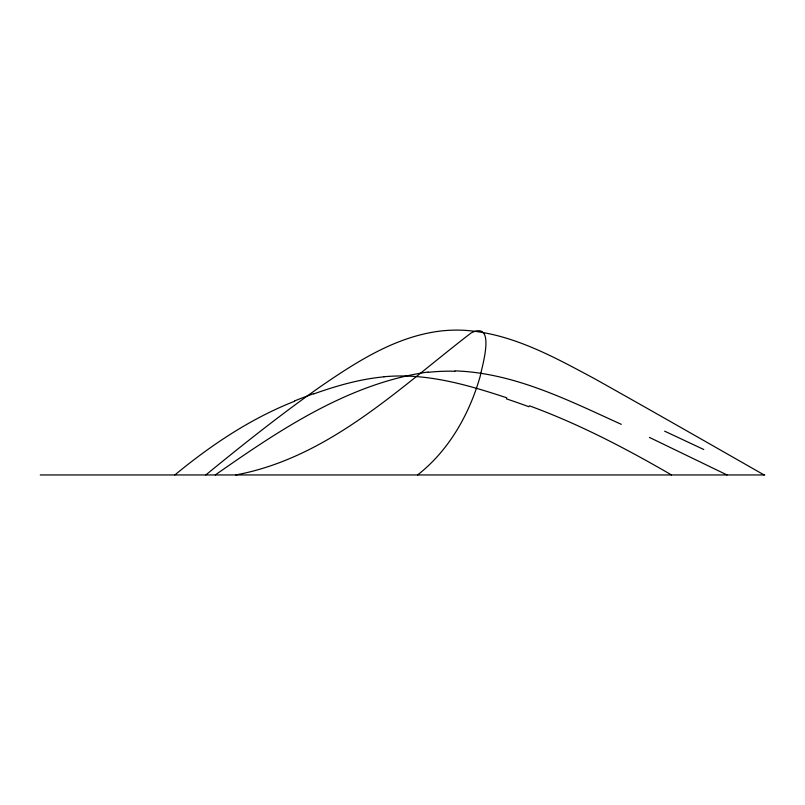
<?xml version="1.0" encoding="UTF-8"?>
<svg xmlns="http://www.w3.org/2000/svg" width="805" height="805" viewBox="0 0 805 805"><rect width="100%" height="100%" fill="white"/><g stroke="black" fill="none" stroke-linecap="round" stroke-linejoin="round"><path stroke-width="1.21" d="M417.604 474.95C448.999 450.428 469.396 414.142 480.203 376.257C482.004 366.396 496.444 320.138 471.156 332.938C398.787 388.453 328.692 457.643 235.785 474.95M205.828 474.95C242.929 444.571 280.502 414.706 319.736 387.114C356.685 361.687 396.382 335.947 442.015 330.865A143.018 142.445 80.2 0 1 463.247 330.251C510.873 332.908 553.629 356.776 594.764 378.813C651.386 410.56 707.726 442.8 764.116 474.95M174.846 474.95C211.111 445.034 250.707 418.499 294.64 401.232M215.267 474.95C279.607 429.981 348.676 383.331 428.149 371.991M313.698 393.937C336.44 385.806 359.905 379.105 384.025 376.821M40.25 474.95L764.75 474.95M454.966 370.874C514.264 372.846 568.34 400.306 621.279 424.326M506.818 397.821C475.161 387.356 442.72 377.615 409.202 376.146A197.889 190.302 -60.3 0 0 384.015 376.74M529.348 405.79C578.956 423.923 625.908 448.496 671.521 474.95M649.464 437.427L727.036 474.95M664.628 431.168A751.518 40.723 24.4 0 1 703.781 449.522M428.2 372.343A190.624 184.748 20.9 0 1 454.966 371.256M294.539 400.95A512.211 496.071 -66.8 0 1 313.618 393.665M506.395 398.847A877.47 823.374 -34.6 0 1 528.925 406.756"/></g></svg>
